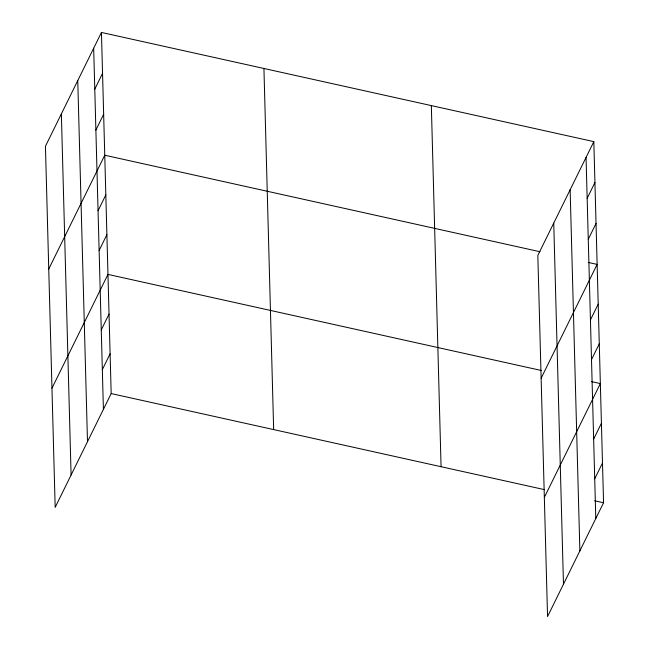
<?xml version="1.0" encoding="UTF-8"?>
<svg xmlns="http://www.w3.org/2000/svg" width="649" height="649" viewBox="0 0 649 649"><rect width="100%" height="100%" fill="white"/><g stroke="black" fill="none" stroke-linecap="round" stroke-linejoin="round"><path stroke-width="0.97" d="M101.447 32.45L45.438 146.26L55.173 507.372L111.174 393.562L101.447 32.45L593.827 141.628L603.562 502.74L547.553 616.55L537.826 255.438L593.827 141.628M94.778 89.156L102.542 73.378M95.882 130.084L103.645 114.305M48.748 269.035L104.749 155.225L540.017 251.739M98.056 210.738L105.819 194.951M99.127 250.457L106.89 234.67M51.961 388.207L107.961 274.397L541.258 370.474M101.268 329.903L109.032 314.116M102.339 369.622L110.103 353.843M587.158 198.334L594.93 182.556M588.262 239.262L596.033 223.483M541.136 378.213L597.137 264.403L588.27 262.439M590.436 319.916L598.208 304.13M591.507 359.635L599.278 343.848M544.349 497.385L600.349 383.575L591.482 381.612M593.648 439.081L601.42 423.294M594.719 478.8L602.491 463.021M111.174 393.562L544.47 489.638M594.695 500.777L603.562 502.74M586.055 157.415L595.79 518.527M570.138 189.759L579.873 550.871M553.743 223.086L563.478 584.205M431.342 105.6L441.069 466.712M263.932 68.478L273.659 429.589M93.675 48.237L103.41 409.349M77.758 80.581L87.493 441.693M61.363 113.908L71.09 475.027"/></g></svg>
